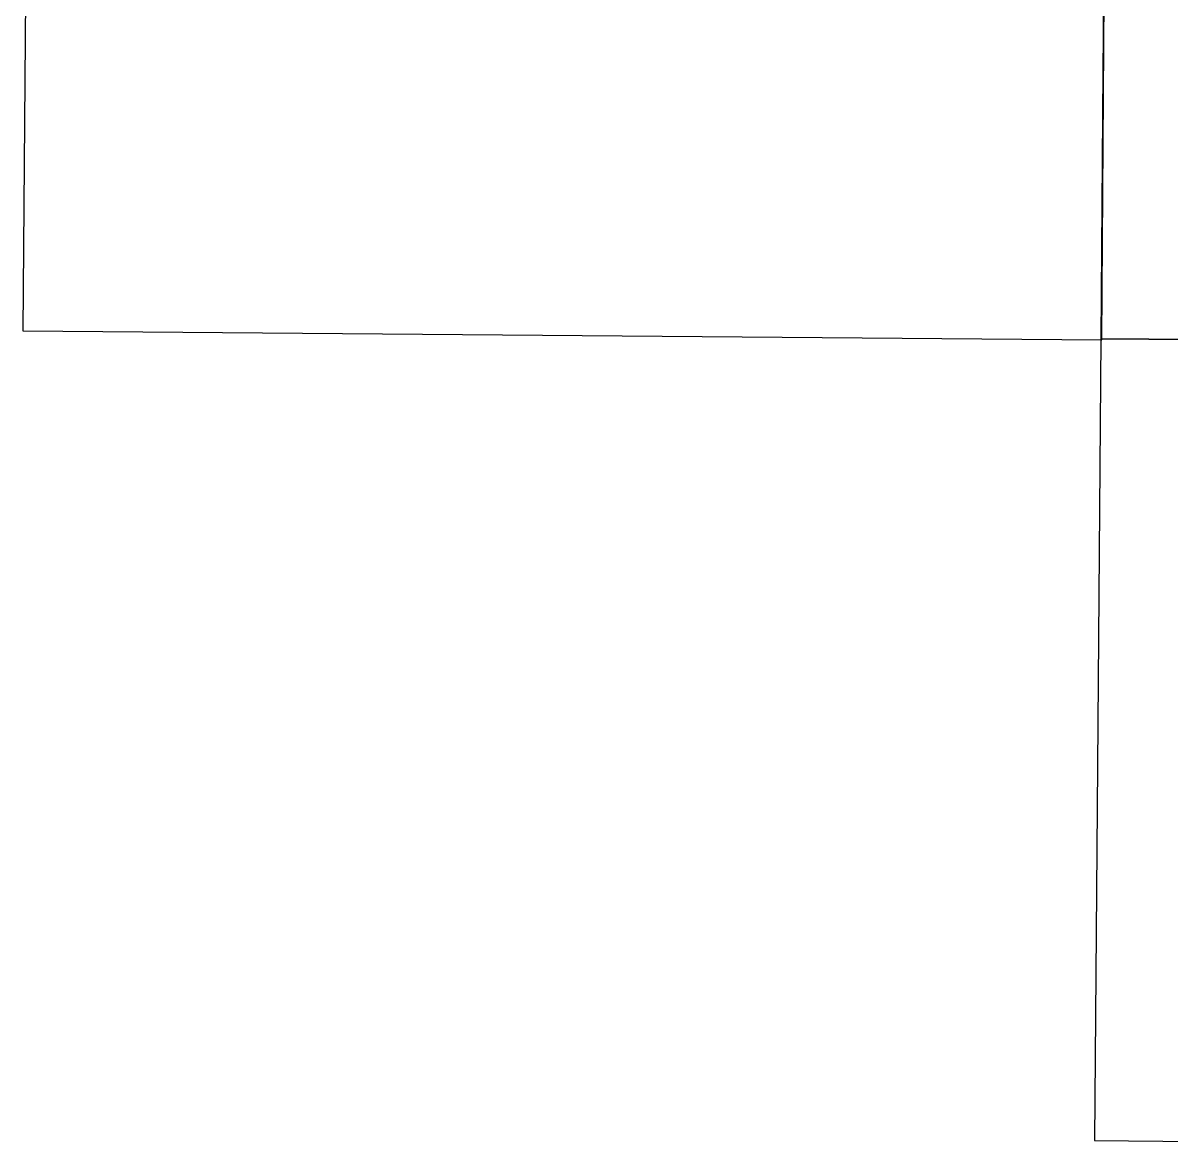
# Model space of a CAD drawing. Header units: millimetres. Extents: x 35376015 to 35425557, y 2978369 to 3016004.
# Drawn here: x 35394496 to 35401108, y 2978794 to 2985279 of the extents above; entities that cross this region are included whole.
import ezdxf

# ---------------------------------------------------------------- set-up
doc = ezdxf.new("R2010")
doc.units = ezdxf.units.MM
doc.header["$XCLIPFRAME"] = 0
picture_1 = doc.add_image_def('image15.tif', size_in_pixel=(23931, 18862))
picture_2 = doc.add_image_def('image19.tif', size_in_pixel=(23856, 18958))
picture_3 = doc.add_image_def('image23.tif', size_in_pixel=(23438, 19012))

msp = doc.modelspace()

# ---------------------------------------------------------------- pictures from other files: only their frames are drawn
at = {"color": 251}
image = msp.add_image(picture_3, insert=(35394231.7, 2982967.7), size_in_units=(7441.6, 6036.3), dxfattribs=at)
image.set_boundary_path([(940.24, 3161.8), (831, 17318.4), (20400.06, 17481.56), (20500.4, 2921.8), (939.8, 2764.9), (940.24, 3161.8)])
image = msp.add_image(picture_1, insert=(35400392.2, 2982907), size_in_units=(7568.5, 5965.4), rotation=-0.00106, dxfattribs=at)
image.set_boundary_path([(1099.7, 2516.8), (1022.5, 12244.4), (982.5, 17114.26), (14568.6, 17219.36), (20609.24, 17264.64), (20646.74, 12243.7), (20717.6, 2666.4), (1099.54, 2517.3), (1099.54, 2517.3), (1099.7, 2516.8)])
image = msp.add_image(picture_2, insert=(35400375.2, 2978243), size_in_units=(7552.7, 6002), rotation=-0.00247, dxfattribs=at)
image.set_boundary_path([(1038.4, 2480.6), (975.9, 10250.3), (921.55, 17064.1), (11450.7, 17145.9), (20532.36, 17216.2), (20584.37, 10247.8), (20639.8, 2632.7), (11448.6, 2560.46), (1038.6, 2481.3), (1038.4, 2480.6)])

doc.saveas('drawing.dxf')
